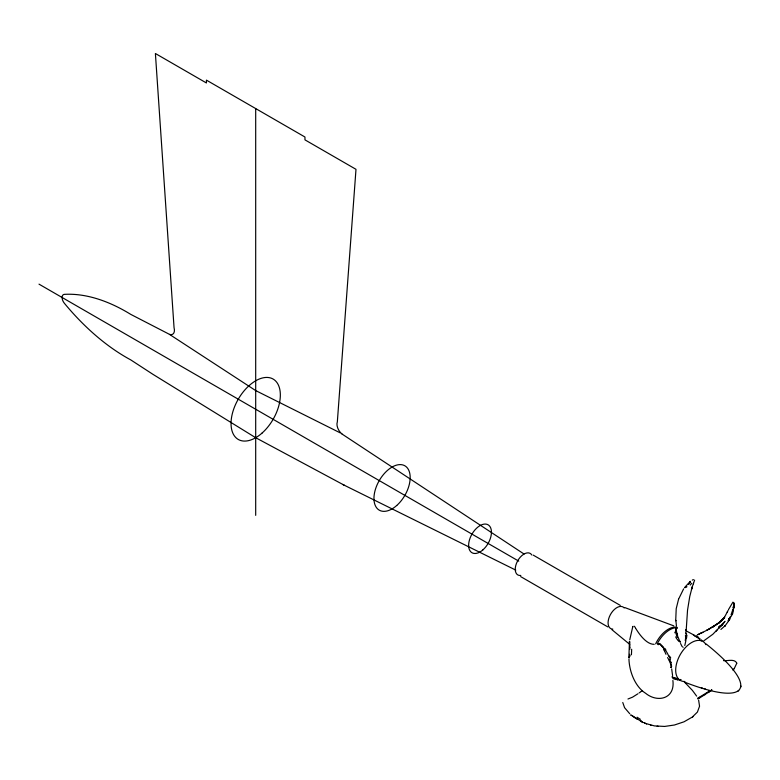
<?xml version="1.0" encoding="UTF-8"?>
<svg xmlns="http://www.w3.org/2000/svg" width="780" height="780" viewBox="0 0 780 780"><rect width="100%" height="100%" fill="white"/><g stroke="black" fill="none" stroke-linecap="round" stroke-linejoin="round"><path stroke-width="1.17" d="M693.4 634.745L686.156 630.874L687.541 610.116L689.754 596.524L692.221 586.921L691.46 589.339L691.753 588.422M676.084 630.493L676.358 628.436A9.457 3.227 28.1 0 0 676.211 628.514A5.577 1.814 18.1 0 0 676.006 628.67L675.792 630.649M736.778 663.254L734.214 668.635M675.051 632.96L675.051 632.804A6.337 3.51 11.2 0 1 675.109 632.356M629.84 647.527L629.792 649.418M685.649 637.475L685.464 635.154M734.146 605.894L734.058 607.23L733.951 603.515L734.146 605.894L734.058 604.188M629.567 654.283L629.518 655.093M622.771 702.507L624.575 707.684L629.772 713.768M684.274 682.022C749.814 707.548 759.934 687.034 706.231 644.046M628.953 659.207C629.441 672.243 635.427 686.926 645.635 693.293C657.559 703.063 675.265 698.831 672.886 680.492M740.912 686.907L740.981 686.039M733.298 610.301L733.337 609.726A4.163 1.96 47 0 0 733.317 609.317M629.441 642.213L628.875 657.257A13.289 11.329 85.1 0 0 628.846 657.676L628.894 657.706M629.431 656.165L629.333 657.13A4.163 3.003 87.8 0 1 629.197 657.735L629.148 657.959M734.009 607.727L734.097 606.782L733.96 608.127M629.752 639.795L632.697 626.993M685.913 640.594L684.791 645.518M658.242 644.66L658.291 644.407A3.724 3.578 -44.4 0 1 658.32 644.036L659.071 643.451A7.556 5.616 -70.7 0 1 659.87 643.822A7.156 5.333 -69.2 0 1 660.728 644.407M658.174 644.641L658.183 644.553A4.066 3.49 -63.1 0 1 658.213 644.026L658.447 643.851M733.346 607.552L733.541 606.528L733.327 607.688M733.21 610.925L733.122 611.383A53.284 30.332 13.1 0 1 732.517 614.094M733.434 607.123L733.609 606.109L733.317 607.737M645.372 723.528L644.514 723.177L654.469 725.907L664.638 726.433L674.398 725.02L684.031 721.802L692.318 717.054L697.408 712.072L699.553 706.222L698.607 700.079M686.546 638.02L686.751 636.1A14.732 7.381 -14.9 0 0 686.683 635.681M685.483 638.908L685.357 639.454A9.838 4.826 -23.1 0 0 686.146 638.079M732.937 609.268L731.035 614.884M678.561 599.235L676.211 608.683L675.782 619.027M678.581 599.176L683.621 588.88M692.172 587.106L694.619 580.057M675.168 632.209L675.47 631.517M732.313 614.045L731.884 615.05A32.76 18.808 32.4 0 1 731.299 616.142L730.207 617.663M693.381 583.82L693.576 583.342M730.051 617.243L730.294 616.658M728.481 609.599L732.917 602.15M728.101 610.389L727.233 612.163M632.707 626.983L633.106 626.291M727.516 611.598L724.191 617.731M690.495 581.714L689.803 582.875M728.754 619.866L728.227 620.831L729.69 618.072M729.047 619.32L729.349 618.745L728.383 620.519L729.193 619.047M729.29 618.881L728.89 619.632L729.163 619.096M728.89 619.632L729.661 618.15M729.992 619.047L725.293 625.541L720.905 629.46M724.464 617.282L723.333 618.94M685.893 639.522L685.21 640.585M723.284 618.95L724.562 617.194L718.556 623.152L721.695 620.5M709.722 628.768L706.534 630.464L718.078 623.503L724.591 617.175M707.655 692.425L707.528 692.582A4.163 3.432 -34.1 0 1 707.05 693.088L706.28 693.703M734.312 668.509L732.995 670.195M723.967 618.082L724.591 617.273L723.236 618.979L723.928 618.13M723.44 623.191L722.066 624.526L725 621.328L721.87 624.887M689.188 583.674L688.545 584.395M723.869 618.208L722.007 620.217L722.894 619.32M721.422 625.404L724.064 622.508M703.667 640.936L712.852 634.257L722.173 624.556M722.026 624.721L722.602 624.068L718.497 628.621M720.759 626.164L721.549 625.267M724.63 626.291L725.293 625.541L724.444 626.496M723.616 618.54L721.861 620.353M722.69 623.932L721.315 625.19L723.226 623.386M715.748 631.527L717.2 630.035M689.549 582.153L690.163 581.587M689.335 582.358L684.703 587.418A13.289 7.342 14.9 0 0 684.538 587.603M720.983 625.443L719.589 626.545L721.929 624.634M685.795 587.106L685.308 587.506A4.163 2.018 1.4 0 1 684.908 587.74M720.915 621.27L714.392 626.018M719.423 622.469L709.049 629.129M693.02 716.527L692.552 716.879L693.108 716.459M709.127 691.938L711.789 689.998L708.035 692.698M710.521 690.924L711.789 689.998M642.271 690.709L640.858 691.724M705.413 694.356L704.75 694.824M640.322 692.104L639.122 692.942M637.942 693.761L632.58 697.144L627.958 699.017M708.835 691.314L709.868 690.592L707.84 691.987M738.056 691.119L738.767 690.622M670.839 667.417L670.956 667.339A1.804 1.15 61.6 0 0 671.131 667.183M706.154 693.088L706.904 692.611M705.793 693.332L700.196 696.725M676.387 628.251L676.416 628.231A5.996 1.921 18.6 0 0 676.348 628.426M712.433 627.227L714.07 626.223L711.779 627.598M692.269 580.115L693.4 579.559M699.777 696.969L697.768 698.081M700.606 697.388L698.938 698.275M707.187 630.113L700.44 633.448L702.975 632.229M701.142 633.116L697.33 634.852L699.592 633.828M676.611 628.144L677.43 628.202M694.551 636.197L696.121 636.061M670.995 667.124L671.092 667.144A4.231 2.535 72.4 0 0 671.268 666.783M723.508 660.65C727.243 661.128 734.799 658.505 736.778 663.107M654.206 644.338C646.581 644.456 639.356 634.423 635.798 628.524M683.183 647.234L682.773 647.127M677.186 679.643L678.98 679.731M658.154 726.326L657.101 726.229M679.448 679.77L680.101 679.867M676.835 678.405L673.579 677.742M676.192 679.526L675.655 679.429M678.951 679.487L677.615 679.175M651.105 725.273L650.598 725.156M675.392 679.37L672.847 678.6M696.706 636.149L698.373 637.27M701.347 687.707L702.361 688.009M704.242 688.545L705.227 688.837M646.552 723.967L646.425 723.918M624.819 607.581L673.764 625.852M644.728 723.265L645.255 723.479L644.514 723.177M645.148 723.431L644.621 723.216M675.392 678.385L672.282 676.894M659.207 643.802L659.158 643.783A2.174 1.58 -86.4 0 0 658.817 643.646M642.564 722.29L643.285 722.611L642.759 722.387M695.448 636.412L697.271 637.396M342.722 484.458L515.775 570.112M340.148 432.841L255.694 390.585L169.494 334.386M642.593 722.27L631.283 715.124M344.536 485.365L255.694 437.716L152.939 374.332L130.767 359.902A182.052 105.105 60 0 1 64.369 303.264A6.22 3.588 60 0 1 62.098 297.502A6.22 3.588 60 0 1 64.369 294.362A182.052 105.105 60 0 1 130.767 314.389L167.661 333.411A8.629 4.982 60 0 0 174.047 327.6L155.395 53.508L206.427 82.972L206.427 80.126L304.96 137.017L304.96 139.864L355.992 169.319L337.34 421.873A8.629 4.982 60 0 0 342.166 434.138M641.326 721.646L640.75 721.334M533.218 555.116L620.256 605.368M39 284.144L518.749 561.132M520.64 576.586L607.815 626.915M699.436 638.615L700.089 639.044M637.25 719.248L635.875 718.351M524.024 554.014L342.147 434.119M699.212 638.683L699.933 639.181M698.188 637.981L698.724 638.352M634.062 717.191L631.732 715.475M664.95 648.872L664.209 648.317A5.314 4.241 -61.8 0 1 663.4 647.624M612.008 629.752L629.704 644.348M660.289 644.475L663.166 647.79M684.83 682.481L685.834 683.465M685.698 683.329L692.386 690.368L696.637 696.111M678.249 640.682L678.678 641.101A4.28 3.159 -13.5 0 0 679.283 641.56L680.306 642.086A3.627 2.808 -18.9 0 1 680.55 642.203M661.996 645.762L662.922 646.883M634.433 626.252L635.544 628.046M680.15 641.55L679.507 640.614M665.457 649.399L665.935 650.023M682.1 646.552L680.56 643.51M698.471 637.367L698.899 638.079M733.551 602.462L733.873 603.193M663.439 647.575L663.244 647.312A27.641 17.813 88.2 0 0 662.942 646.825M679.341 640.322L677.917 636.694M667.612 657.53L669.211 660.67M669.581 661.401L669.337 660.913M664.111 650.179L664.667 651.388M670.03 662.327L671.044 665.223M665.993 654.303L664.989 652.1M733.765 602.852L733.843 603.096M677.615 635.729L676.582 631.829M669.308 656.321L670.293 659.685M675.743 636.831L675.928 637.377A16.204 10.608 1.9 0 0 678.415 640.604M663.712 649.106L663.858 649.594A4.134 2.087 40.8 0 0 664.043 649.925M670.79 662.21L671.219 665.038M671.678 668.899L672.594 675.607M676.426 625.989L675.831 619.973M629.665 641.375L629.713 641.969M675.889 620.812L675.841 620.12M629.733 642.164L629.85 645.372A32.76 17.706 -86.4 0 1 629.782 647.527M686.117 631.644L686.088 629.528L686.098 630.854M255.694 108.576L255.694 515.356M520.796 575.474A12.421 7.176 -60 0 1 517.51 561.132A12.421 7.176 -60 0 1 531.823 555.009M693.4 635.271A13.718 4.153 53.2 0 1 694.707 635.173M697.174 637.289A5.636 0.829 39.7 0 1 698.129 637.904M701.532 640.312A3.403 1.014 35.8 0 1 701.815 640.614M700.908 640.487A5.577 1.199 35.3 0 1 701.181 640.809M684.859 681.505A22.542 13.016 -60 0 1 680.297 654.527A22.542 13.016 -60 0 1 705.978 644.66M657.257 643.783A22.542 13.016 -60 0 1 676.952 627.666M681.096 679.624A4.358 1.482 18.7 0 1 680.706 679.604A4.894 1.54 17.8 0 1 680.092 679.477M678.034 679.897A9.838 4.368 32.3 0 1 675.529 679.117M672.262 677.108A14.723 4.856 31.4 0 1 672.009 676.972M671.473 665.72A4.358 2.574 66.1 0 1 671.541 666.461M671.346 665.057A6.961 3.52 69.5 0 1 671.463 665.73A4.894 3.022 65.5 0 1 671.531 666.588M669.737 659.89A9.838 4.378 77.8 0 1 670.166 662.113M668.899 655.668A14.732 8.063 80.2 0 1 669.162 656.428M665.672 650.588A18.398 11.037 81.7 0 1 668.616 655.922M664.911 648.931A5.275 4.007 -81 0 1 665.389 649.486M661.44 645.557A24.95 16.789 -87.7 0 1 661.85 646.025M660.65 644.563A23.195 16.175 -83.3 0 1 661.069 644.992M685.503 632.911A18.398 9.272 -10.5 0 1 686.809 635.661M677.274 637.289A26.627 12.226 38 0 1 676.045 633.428M675.714 630.659A5.324 2.301 -11.7 0 1 675.558 631.039M676.338 628.202A4.066 1.297 22.1 0 1 676.484 628.075M706.943 692.669A13.289 9.107 -34.6 0 1 707.294 692.445M706.134 693.527A24.024 22.055 -30.6 0 1 705.276 694.171M704.681 694.717A53.284 53.059 -12.8 0 1 700.547 697.271M698.948 698.305A32.76 30.586 -23.7 0 1 697.739 698.89M680.209 679.594A7.03 2.993 23.9 0 1 679.916 679.546M677.069 679.009A9.848 6.103 17.6 0 1 676.163 678.883M673.55 677.84A13.162 12.714 30.9 0 1 672.74 677.586M631.03 715.328A11.3 2.623 28.8 0 1 630.572 714.948M642.447 722.3A13.289 1.16 23.5 0 1 642.106 722.124M641.384 721.022A24.024 5.567 38.3 0 1 640.663 720.623M640.438 719.335A53.284 24.726 50.7 0 1 637.104 717.23M635.934 718.468A32.76 8.014 41.8 0 1 634.335 717.376M671.063 666.919A3.227 1.93 73 0 1 670.937 667.115M671.356 665.291A7.03 3.51 70.2 0 1 671.414 665.672M670.449 661.274A9.848 3.11 61.3 0 1 671.044 662.532M670.702 657.901A15.736 1.199 61.2 0 1 670.117 656.828M663.458 647.761A4.339 2.857 14.6 0 1 663.721 648.667M659.188 643.832A8.638 6.503 -59.4 0 1 660.017 644.192M629.284 642.203A11.3 10.023 -76.5 0 1 629.372 641.511M630.016 655.181A24.024 13.855 -89.3 0 1 629.918 656.292M631.663 649.252A53.284 15.502 -87.7 0 1 631.42 654.791M686.108 637.913A9.848 6.298 -39.8 0 1 686.068 638.732M686.01 632.863A15.736 7.127 -62.5 0 1 686.566 633.428M676.504 628.28A9.74 3.451 33.1 0 1 676.553 628.085M676.24 630.747A6.347 1.462 -60.6 0 1 676.231 630.298M676.435 631.547A6.883 1.326 -80.7 0 1 676.543 631.956M677.245 633.76A13.162 1.034 77.5 0 1 677.527 634.491M690.037 581.529A11.3 4.924 22.1 0 1 690.28 581.305M686.936 586.687A24.024 9.37 -9 0 1 686.478 587.145M691.636 583.235A53.284 12.041 -25.3 0 1 690.271 585.068M689.744 582.875A32.76 11.027 -10.3 0 1 689.12 583.684M701.571 640.107A3.227 0.994 35.5 0 1 701.805 640.351M701.142 640.312A4.894 1.024 37.4 0 1 701.386 640.614M695.955 636.285A13.162 4.3 -44.3 0 1 696.589 636.285M730.002 618.004A11.3 5.626 68.2 0 1 730.129 617.575M732.976 609.326A13.289 5.284 59.7 0 1 733.044 609.121M733.054 610.194A24.024 12.821 35 0 1 733.005 610.818M612.826 629.129A12.441 7.186 -60 0 1 610.34 614.737A12.441 7.186 -60 0 1 624.234 607.961M655.649 643.841A22.367 12.919 -60 0 1 676.865 627.169M733.619 605.982L733.619 605.982M720.018 626.213L718.624 627.237L720.018 626.213M396.747 505.479A25.613 14.791 -60 0 0 404.869 465.796A25.613 14.791 -60 0 0 374.566 492.668A25.613 14.791 -60 0 0 396.747 505.479M482.986 549.803A16.136 9.321 -60 0 0 488.104 524.803A16.136 9.321 -60 0 0 469.014 541.73A16.136 9.321 -60 0 0 482.986 549.803M262.07 433.066A34.866 20.124 -60 0 0 273.127 379.06A34.866 20.124 -60 0 0 231.884 415.633A34.866 20.124 -60 0 0 262.07 433.066"/></g></svg>
